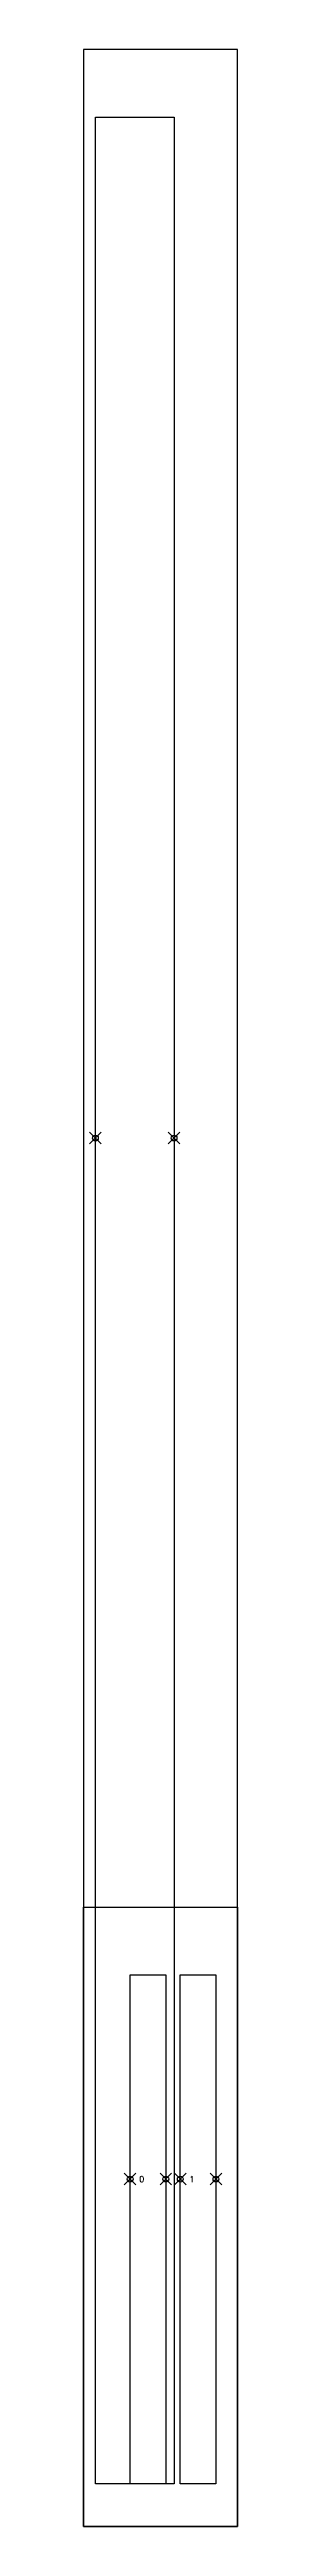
# Model space of a CAD drawing. Extents: x 0 to 8000, y -16000 to 112000.
import ezdxf

# ---------------------------------------------------------------- set-up
doc = ezdxf.new("R2010")
doc.units = 0
doc.header["$PDMODE"] = 35
doc.header["$PDSIZE"] = 300
doc.layers.add('COMMENT', color=2, linetype='CONTINUOUS')
doc.layers.add('SIMPLE', color=182, linetype='CONTINUOUS')
doc.layers.get('COMMENT').off()
doc.styles.add('SIMPLEX', font='simplex')

# ---------------------------------------------------------------- blocks, each defined once
blk = doc.blocks.new('DSP_MULT_INPUT')
at = {"layer": 'SIMPLE', "linetype": 'CONTINUOUS'}
blk.add_point((2225, -650), dxfattribs=at)
blk = doc.blocks.new('DSP_MULT_OUTPUT')
at = {"layer": 'SIMPLE', "linetype": 'CONTINUOUS'}
blk.add_point((4075, -650), dxfattribs=at)
blk = doc.blocks.new('DSP_MULT')
at = {"layer": 'SIMPLE', "linetype": 'CONTINUOUS'}
blk.add_lwpolyline([(2225, 12500), (4075, 12500), (4075, -13800), (2225, -13800)], close=True, dxfattribs=at)
for name in ['DSP_MULT_INPUT', 'DSP_MULT_OUTPUT']:
    blk.add_blockref(name, (0, 2600), dxfattribs=at)
at = {"layer": 'SIMPLE', "linetype": 'CONTINUOUS', "style": 'SIMPLEX'}
blk.add_attdef('index', (2700, 1800), '', height=300, dxfattribs=at)
blk = doc.blocks.new('DSP_MULT_GROUP')
at = {"layer": 'SIMPLE', "linetype": 'CONTINUOUS'}
blk.add_lwpolyline([(0, 16000), (8000, 16000), (8000, -16000), (0, -16000)], close=True, dxfattribs=at)
for p, values in [((200, 0), {'index': '0'}), ((2800, 0), {'index': '1'})]:
    blk.add_blockref('DSP_MULT', p, dxfattribs=at).add_auto_attribs(values)
blk = doc.blocks.new('DSP_OUT_OUTPUT')
at = {"layer": 'SIMPLE', "linetype": 'CONTINUOUS'}
blk.add_point((4700, 47350), dxfattribs=at)
blk = doc.blocks.new('DSP_OUT_INPUT')
at = {"layer": 'SIMPLE', "linetype": 'CONTINUOUS'}
blk.add_point((625, 47350), dxfattribs=at)
blk = doc.blocks.new('DSP_OUT')
at = {"layer": 'SIMPLE', "linetype": 'CONTINUOUS'}
blk.add_lwpolyline([(625, 108500), (4700, 108500), (4700, -13800), (625, -13800)], close=True, dxfattribs=at)
for name in ['DSP_OUT_INPUT', 'DSP_OUT_OUTPUT']:
    blk.add_blockref(name, (0, 8400), dxfattribs=at)
blk = doc.blocks.new('DSP_OUT_GROUP')
at = {"layer": 'SIMPLE', "linetype": 'CONTINUOUS'}
blk.add_lwpolyline([(0, -16000), (8000, -16000), (8000, 112000), (0, 112000)], close=True, dxfattribs=at)
blk.add_blockref('DSP_OUT', (0, 0), dxfattribs=at)
blk = doc.blocks.new('DSP')
at = {"layer": 'SIMPLE', "linetype": 'CONTINUOUS'}
for name in ['DSP_OUT_GROUP', 'DSP_MULT_GROUP']:
    blk.add_blockref(name, (0, 0), dxfattribs=at)

msp = doc.modelspace()

# ---------------------------------------------------------------- block references
at = {"layer": 'COMMENT', "linetype": 'CONTINUOUS'}
msp.add_blockref('DSP_MULT_GROUP', (0, 0), dxfattribs=at)
at = {"layer": 'SIMPLE', "linetype": 'CONTINUOUS'}
msp.add_blockref('DSP', (0, 0), dxfattribs=at)

doc.saveas('drawing.dxf')
